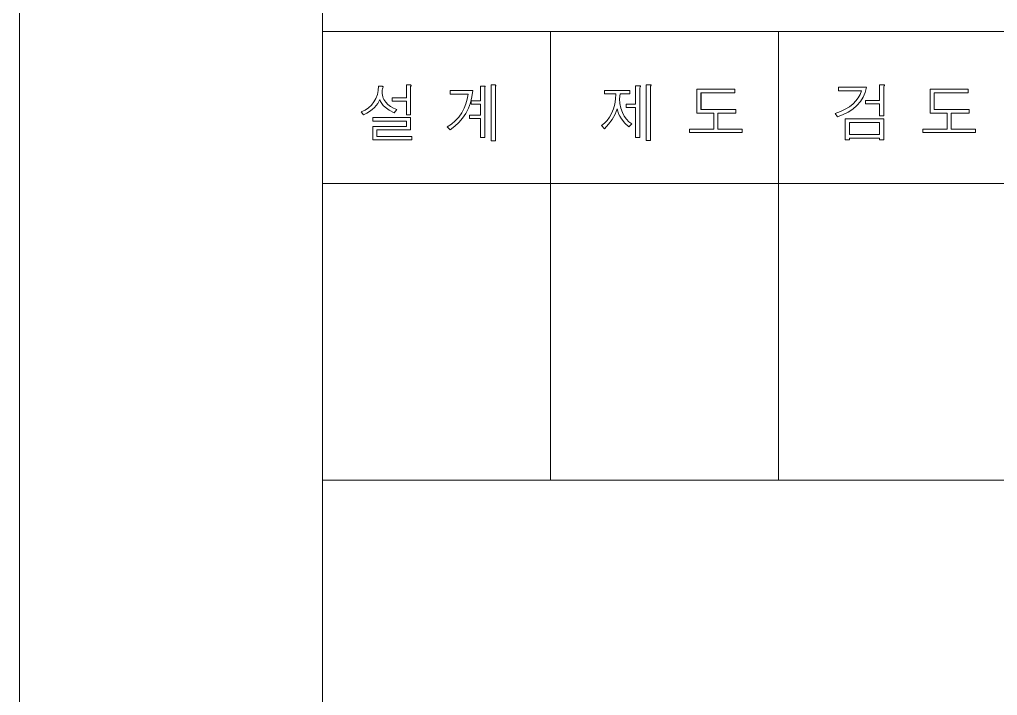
# Model space of a CAD drawing. Header units: inches. Extents: x -840 to -630, y 564 to 861.
# Drawn here: x -840.3 to -786.8, y 795.8 to 832.8 of the extents above; entities that cross this region are included whole.
import ezdxf

# ---------------------------------------------------------------- set-up
doc = ezdxf.new("R2010")
doc.units = ezdxf.units.IN
doc.header["$LTSCALE"] = 0.03937
doc.header["$MEASUREMENT"] = 0
doc.layers.add('______ 1', color=7, linetype='Continuous')

# ---------------------------------------------------------------- blocks, each defined once
blk = doc.blocks.new('BLOCK 79')
at = {"layer": '______ 1', "color": 18, "lineweight": 9}
blk.add_open_spline([(19.903, -31.621), (19.903, -31.621), (19.926, -31.624), (19.926, -31.624), (19.935, -31.624), (19.943, -31.627), (19.943, -31.627), (19.958, -31.636), (19.961, -31.639), (19.961, -31.639), (19.964, -31.651), (19.961, -31.665), (19.961, -31.665), (19.961, -31.665), (19.946, -31.709), (19.946, -31.709), (19.946, -31.709), (19.923, -31.761), (19.923, -31.761), (19.923, -31.761), (19.909, -31.831), (19.909, -31.831), (19.909, -31.831), (19.903, -31.924), (19.903, -31.924), (19.903, -31.924), (19.903, -32.015), (19.903, -32.015), (19.903, -32.015), (19.914, -32.103), (19.914, -32.103), (19.914, -32.103), (19.932, -32.187), (19.932, -32.187), (19.932, -32.187), (19.961, -32.268), (19.961, -32.268), (19.961, -32.268), (19.996, -32.344), (19.996, -32.344), (19.996, -32.344), (20.043, -32.42), (20.043, -32.42), (20.043, -32.42), (20.095, -32.493), (20.095, -32.493), (20.095, -32.493), (20.212, -32.613), (20.212, -32.613), (20.212, -32.613), (20.352, -32.72), (20.352, -32.72), (20.352, -32.72), (20.515, -32.814), (20.515, -32.814), (20.515, -32.814), (20.704, -32.892), (20.704, -32.892), (20.704, -32.892), (20.564, -33.067), (20.564, -33.067), (20.564, -33.067), (20.294, -32.922), (20.294, -32.922), (20.294, -32.922), (20.072, -32.761), (20.072, -32.761), (20.072, -32.761), (19.967, -32.662), (19.967, -32.662), (19.967, -32.662), (19.883, -32.557), (19.883, -32.557), (19.883, -32.557), (19.818, -32.45), (19.818, -32.45), (19.818, -32.45), (19.771, -32.339), (19.771, -32.339), (19.771, -32.339), (19.722, -32.452), (19.722, -32.452), (19.722, -32.452), (19.658, -32.56), (19.658, -32.56), (19.658, -32.56), (19.579, -32.668), (19.579, -32.668), (19.579, -32.668), (19.489, -32.77), (19.489, -32.77), (19.489, -32.77), (19.361, -32.89), (19.361, -32.89), (19.361, -32.89), (19.22, -32.997), (19.22, -32.997), (19.22, -32.997), (19.063, -33.097), (19.063, -33.097), (19.063, -33.097), (18.891, -33.184), (18.891, -33.184), (18.891, -33.184), (18.757, -33.021), (18.757, -33.021), (18.757, -33.021), (18.967, -32.919), (18.967, -32.919), (18.967, -32.919), (19.153, -32.794), (19.153, -32.794), (19.153, -32.794), (19.314, -32.647), (19.314, -32.647), (19.314, -32.647), (19.453, -32.476), (19.453, -32.476), (19.453, -32.476), (19.565, -32.283), (19.565, -32.283), (19.565, -32.283), (19.643, -32.076), (19.643, -32.076), (19.643, -32.076), (19.686, -31.855), (19.686, -31.855), (19.686, -31.855), (19.701, -31.621), (19.701, -31.621), (19.701, -31.621), (19.903, -31.621), (19.903, -31.621)], degree=3, knots=[0, 0, 0, 0, 1, 1, 1, 2, 2, 2, 3, 3, 3, 4, 4, 4, 5, 5, 5, 6, 6, 6, 7, 7, 7, 8, 8, 8, 9, 9, 9, 10, 10, 10, 11, 11, 11, 12, 12, 12, 13, 13, 13, 14, 14, 14, 15, 15, 15, 16, 16, 16, 17, 17, 17, 18, 18, 18, 19, 19, 19, 20, 20, 20, 21, 21, 21, 22, 22, 22, 23, 23, 23, 24, 24, 24, 25, 25, 25, 26, 26, 26, 27, 27, 27, 28, 28, 28, 29, 29, 29, 30, 30, 30, 31, 31, 31, 32, 32, 32, 33, 33, 33, 34, 34, 34, 35, 35, 35, 36, 36, 36, 37, 37, 37, 38, 38, 38, 39, 39, 39, 40, 40, 40, 41, 41, 41, 42, 42, 42, 43, 43, 43, 44, 44, 44, 44], dxfattribs=at)
blk = doc.blocks.new('BLOCK 78')
at = {"layer": '______ 1', "color": 18, "lineweight": 9}
blk.add_lwpolyline([(16.646, -103.093), (16.646, -10.437)], dxfattribs=at)
blk = doc.blocks.new('BLOCK 108')
at = {"layer": '______ 1', "color": 18, "lineweight": 9}
blk.add_lwpolyline([(41.58, -53.15), (41.58, -28.618)], dxfattribs=at)
blk = doc.blocks.new('BLOCK 107')
at = {"layer": '______ 1', "color": 18, "lineweight": 9}
blk.add_lwpolyline([(29.113, -53.15), (29.113, -28.618)], dxfattribs=at)
blk = doc.blocks.new('BLOCK 106')
at = {"layer": '______ 1', "color": 18, "lineweight": 9}
blk.add_open_spline([(21.23, -32.251), (21.23, -32.251), (21.23, -31.548), (21.23, -31.548), (21.23, -31.548), (21.416, -31.548), (21.416, -31.548), (21.416, -31.548), (21.445, -31.548), (21.445, -31.548), (21.445, -31.548), (21.465, -31.551), (21.465, -31.551), (21.477, -31.557), (21.48, -31.56), (21.48, -31.56), (21.486, -31.572), (21.486, -31.575), (21.486, -31.575), (21.486, -31.581), (21.483, -31.592), (21.483, -31.592), (21.483, -31.592), (21.474, -31.61), (21.474, -31.61), (21.474, -31.61), (21.463, -31.636), (21.463, -31.636), (21.463, -31.636), (21.457, -31.668), (21.457, -31.668), (21.457, -31.668), (21.457, -33.184), (21.457, -33.184), (21.457, -33.184), (21.23, -33.184), (21.23, -33.184), (21.23, -33.184), (21.23, -32.441), (21.23, -32.441), (21.23, -32.441), (20.456, -32.441), (20.456, -32.441), (20.456, -32.441), (20.456, -32.251), (20.456, -32.251), (20.456, -32.251), (21.23, -32.251), (21.23, -32.251)], degree=3, knots=[0, 0, 0, 0, 1, 1, 1, 2, 2, 2, 3, 3, 3, 4, 4, 4, 5, 5, 5, 6, 6, 6, 7, 7, 7, 8, 8, 8, 9, 9, 9, 10, 10, 10, 11, 11, 11, 12, 12, 12, 13, 13, 13, 14, 14, 14, 15, 15, 15, 16, 16, 16, 16], dxfattribs=at)
blk = doc.blocks.new('BLOCK 105')
at = {"layer": '______ 1', "color": 18, "lineweight": 9}
blk.add_lwpolyline([(47.333, -33.403), (47.333, -34.548), (47.102, -34.548), (47.102, -34.455), (45.458, -34.455), (45.458, -34.548), (45.227, -34.548), (45.227, -33.403), (47.333, -33.403)], dxfattribs=at)
blk = doc.blocks.new('BLOCK 104')
at = {"layer": '______ 1', "color": 18, "lineweight": 9}
blk.add_lwpolyline([(45.458, -33.595), (45.458, -34.263), (47.102, -34.263), (47.102, -33.595), (45.458, -33.595)], dxfattribs=at)
blk = doc.blocks.new('BLOCK 103')
at = {"layer": '______ 1', "color": 18, "lineweight": 9}
blk.add_lwpolyline([(51.948, -31.782), (51.948, -31.974), (50.093, -31.974), (50.093, -32.896), (51.992, -32.896), (51.992, -33.085), (51.021, -33.085), (51.021, -33.963), (52.338, -33.963), (52.338, -34.149), (49.47, -34.149), (49.47, -33.963), (50.79, -33.963), (50.79, -33.085), (49.863, -33.085), (49.863, -31.782), (51.948, -31.782)], dxfattribs=at)
blk = doc.blocks.new('BLOCK 102')
at = {"layer": '______ 1', "color": 18, "lineweight": 9}
blk.add_lwpolyline([(46.379, -31.671), (46.315, -31.951), (46.206, -32.21), (46.052, -32.452), (45.851, -32.677), (45.633, -32.866), (45.385, -33.03), (45.108, -33.17), (44.802, -33.286), (44.673, -33.099), (44.962, -32.995), (45.221, -32.875), (45.452, -32.735), (45.65, -32.58), (45.81, -32.42), (45.939, -32.248), (46.041, -32.062), (46.113, -31.863), (44.854, -31.863), (44.854, -31.671), (46.379, -31.671)], dxfattribs=at)
blk = doc.blocks.new('BLOCK 80')
at = {"layer": '______ 1', "color": 18, "lineweight": 9}
blk.add_lwpolyline([(21.457, -33.333), (21.457, -34.006), (19.614, -34.006), (19.614, -34.365), (21.527, -34.365), (21.527, -34.551), (19.398, -34.551), (19.398, -33.82), (21.241, -33.82), (21.241, -33.519), (19.398, -33.519), (19.398, -33.333), (21.457, -33.333)], dxfattribs=at)
blk = doc.blocks.new('BLOCK 2')
at = {"layer": '______ 1', "lineweight": 0}
for points in [[(19.903, -31.621), (19.926, -31.624), (19.935, -31.624), (19.943, -31.627), (19.952, -31.63), (19.955, -31.633), (19.958, -31.636), (19.961, -31.639), (19.961, -31.642), (19.964, -31.642), (19.964, -31.645), (19.964, -31.648), (19.964, -31.654), (19.961, -31.665), (19.946, -31.706), (19.923, -31.761), (19.909, -31.831), (19.903, -31.924), (19.903, -32.015), (19.914, -32.103), (19.932, -32.187), (19.961, -32.268), (19.996, -32.344), (20.043, -32.42), (20.095, -32.493), (20.212, -32.613), (20.352, -32.72), (20.515, -32.814), (20.704, -32.892), (20.564, -33.067), (20.294, -32.922), (20.072, -32.761), (19.967, -32.662), (19.883, -32.557), (19.818, -32.45), (19.771, -32.339), (19.722, -32.452), (19.658, -32.56), (19.579, -32.668), (19.489, -32.77), (19.361, -32.89), (19.22, -32.997), (19.063, -33.097), (18.891, -33.184), (18.757, -33.021), (18.967, -32.919), (19.153, -32.794), (19.314, -32.647), (19.453, -32.476), (19.565, -32.283), (19.643, -32.076), (19.686, -31.855), (19.701, -31.621), (19.903, -31.621)], [(21.23, -32.251), (21.23, -31.548), (21.416, -31.548), (21.445, -31.548), (21.465, -31.551), (21.472, -31.554), (21.474, -31.554), (21.477, -31.557), (21.48, -31.56), (21.483, -31.56), (21.483, -31.563), (21.486, -31.563), (21.486, -31.566), (21.486, -31.569), (21.486, -31.572), (21.486, -31.575), (21.486, -31.581), (21.483, -31.592), (21.474, -31.61), (21.459, -31.636), (21.457, -31.668), (21.457, -33.184), (21.23, -33.184), (21.23, -32.441), (20.456, -32.441), (20.456, -32.251), (21.23, -32.251)], [(24.853, -31.857), (24.807, -32.199), (24.728, -32.519), (24.617, -32.823), (24.474, -33.103), (24.305, -33.365), (24.104, -33.598), (23.877, -33.808), (23.62, -33.995), (23.462, -33.834), (23.693, -33.686), (23.9, -33.508), (24.087, -33.301), (24.253, -33.062), (24.381, -32.823), (24.48, -32.575), (24.553, -32.315), (24.597, -32.05), (23.62, -32.05), (23.62, -31.857), (24.853, -31.857)], [(25.288, -32.417), (25.288, -31.607), (25.466, -31.607), (25.491, -31.607), (25.512, -31.61), (25.521, -31.613), (25.53, -31.613), (25.53, -31.615), (25.533, -31.615), (25.536, -31.618), (25.536, -31.621), (25.538, -31.621), (25.538, -31.624), (25.538, -31.627), (25.536, -31.633), (25.533, -31.645), (25.526, -31.656), (25.515, -31.68), (25.512, -31.709), (25.512, -34.423), (25.288, -34.423), (25.288, -33.385), (24.682, -33.385), (24.682, -33.205), (25.288, -33.205), (25.288, -32.595), (24.763, -32.595), (24.763, -32.417), (25.288, -32.417)], [(26.052, -31.548), (26.081, -31.548), (26.104, -31.551), (26.113, -31.554), (26.119, -31.554), (26.121, -31.557), (26.124, -31.557), (26.124, -31.56), (26.127, -31.56), (26.127, -31.563), (26.127, -31.569), (26.127, -31.572), (26.124, -31.578), (26.121, -31.589), (26.113, -31.601), (26.101, -31.627), (26.096, -31.654), (26.096, -34.593), (25.868, -34.593), (25.868, -31.548), (26.052, -31.548)], [(33.446, -31.849), (33.446, -32.036), (32.909, -32.036), (32.886, -32.304), (32.9, -32.563), (32.95, -32.814), (33.037, -33.05), (33.139, -33.246), (33.259, -33.414), (33.399, -33.554), (33.557, -33.671), (33.39, -33.843), (33.177, -33.636), (32.993, -33.403), (32.9, -33.257), (32.833, -33.117), (32.787, -32.98), (32.76, -32.852), (32.65, -33.152), (32.487, -33.438), (32.288, -33.694), (32.052, -33.937), (31.894, -33.758), (32.061, -33.636), (32.207, -33.487), (32.338, -33.307), (32.451, -33.099), (32.55, -32.855), (32.621, -32.595), (32.664, -32.324), (32.679, -32.036), (32.052, -32.036), (32.052, -31.849), (33.446, -31.849)], [(33.763, -32.604), (33.763, -31.592), (33.933, -31.592), (33.994, -31.598), (34.014, -31.601), (34.02, -31.604), (34.023, -31.604), (34.026, -31.607), (34.026, -31.61), (34.028, -31.61), (34.028, -31.613), (34.028, -31.615), (34.026, -31.621), (34.023, -31.633), (34.017, -31.648), (34.003, -31.674), (34, -31.709), (34, -34.415), (33.763, -34.415), (33.763, -32.782), (33.248, -32.782), (33.248, -32.604), (33.763, -32.604)], [(39.189, -31.782), (39.189, -31.974), (37.335, -31.974), (37.335, -32.896), (39.236, -32.896), (39.236, -33.085), (38.263, -33.085), (38.263, -33.963), (39.583, -33.963), (39.583, -34.149), (36.711, -34.149), (36.711, -33.963), (38.032, -33.963), (38.032, -33.085), (37.108, -33.085), (37.108, -31.782), (39.189, -31.782)], [(46.379, -31.671), (46.315, -31.951), (46.206, -32.21), (46.052, -32.452), (45.851, -32.677), (45.633, -32.866), (45.385, -33.03), (45.108, -33.17), (44.802, -33.286), (44.671, -33.099), (44.962, -32.995), (45.221, -32.875), (45.452, -32.735), (45.65, -32.58), (45.81, -32.42), (45.939, -32.248), (46.041, -32.062), (46.113, -31.863), (44.854, -31.863), (44.854, -31.671), (46.379, -31.671)], [(51.948, -31.782), (51.948, -31.974), (50.093, -31.974), (50.093, -32.896), (51.992, -32.896), (51.992, -33.085), (51.021, -33.085), (51.021, -33.963), (52.338, -33.963), (52.338, -34.149), (49.47, -34.149), (49.47, -33.963), (50.79, -33.963), (50.79, -33.085), (49.863, -33.085), (49.863, -31.782), (51.948, -31.782)], [(21.457, -33.333), (21.457, -34.006), (19.614, -34.006), (19.614, -34.365), (21.527, -34.365), (21.527, -34.551), (19.398, -34.551), (19.398, -33.82), (21.241, -33.82), (21.241, -33.519), (19.398, -33.519), (19.398, -33.333), (21.457, -33.333)], [(47.333, -33.403), (47.333, -34.548), (47.102, -34.548), (47.102, -34.455), (45.458, -34.455), (45.458, -34.548), (45.227, -34.548), (45.227, -33.403), (47.333, -33.403)], [(45.458, -33.595), (45.458, -34.263), (47.102, -34.263), (47.102, -33.595), (45.458, -33.595)]]:
    blk.add_lwpolyline(points, dxfattribs=at)
for points, knots in [([(34.527, -31.537), (34.527, -31.537), (34.556, -31.537), (34.556, -31.537), (34.556, -31.537), (34.58, -31.54), (34.58, -31.54), (34.58, -31.54), (34.588, -31.543), (34.588, -31.543), (34.588, -31.543), (34.594, -31.545), (34.594, -31.545), (34.594, -31.545), (34.598, -31.545), (34.598, -31.545), (34.598, -31.545), (34.6, -31.548), (34.6, -31.548), (34.6, -31.548), (34.603, -31.548), (34.603, -31.548), (34.603, -31.548), (34.603, -31.551), (34.603, -31.551), (34.603, -31.551), (34.603, -31.551), (34.603, -31.551), (34.603, -31.551), (34.603, -31.551), (34.603, -31.551), (34.603, -31.551), (34.603, -31.554), (34.603, -31.554), (34.603, -31.554), (34.606, -31.554), (34.606, -31.554), (34.606, -31.554), (34.606, -31.557), (34.606, -31.557), (34.606, -31.557), (34.606, -31.563), (34.606, -31.563), (34.606, -31.563), (34.603, -31.566), (34.603, -31.566), (34.603, -31.566), (34.6, -31.581), (34.6, -31.581), (34.6, -31.581), (34.594, -31.595), (34.594, -31.595), (34.594, -31.595), (34.58, -31.615), (34.58, -31.615), (34.58, -31.615), (34.576, -31.642), (34.576, -31.642), (34.576, -31.642), (34.576, -34.584), (34.576, -34.584), (34.576, -34.584), (34.347, -34.584), (34.347, -34.584), (34.347, -34.584), (34.347, -31.537), (34.347, -31.537), (34.347, -31.537), (34.527, -31.537), (34.527, -31.537), (34.527, -31.537), (34.527, -31.537), (34.527, -31.537)], [0, 0, 0, 0, 1, 1, 1, 2, 2, 2, 3, 3, 3, 4, 4, 4, 5, 5, 5, 6, 6, 6, 7, 7, 7, 8, 8, 8, 9, 9, 9, 10, 10, 10, 11, 11, 11, 12, 12, 12, 13, 13, 13, 14, 14, 14, 15, 15, 15, 16, 16, 16, 17, 17, 17, 18, 18, 18, 19, 19, 19, 20, 20, 20, 21, 21, 21, 22, 22, 22, 23, 23, 23, 24, 24, 24, 24]), ([(47.368, -31.554), (47.368, -31.554), (47.368, -31.554), (47.368, -31.554), (47.368, -31.554), (47.368, -31.554), (47.368, -31.554), (47.368, -31.554), (47.368, -31.557), (47.368, -31.557), (47.368, -31.557), (47.368, -31.557), (47.368, -31.557), (47.368, -31.557), (47.37, -31.557), (47.37, -31.557), (47.37, -31.557), (47.37, -31.557), (47.37, -31.557), (47.37, -31.557), (47.37, -31.56), (47.37, -31.56), (47.37, -31.56), (47.37, -31.563), (47.37, -31.563), (47.37, -31.563), (47.37, -31.563), (47.37, -31.563), (47.37, -31.563), (47.37, -31.569), (47.37, -31.569), (47.37, -31.569), (47.368, -31.575), (47.368, -31.575), (47.368, -31.575), (47.365, -31.581), (47.365, -31.581), (47.365, -31.581), (47.356, -31.595), (47.356, -31.595), (47.356, -31.595), (47.338, -31.627), (47.338, -31.627), (47.338, -31.627), (47.333, -31.668), (47.333, -31.668), (47.333, -31.668), (47.333, -33.237), (47.333, -33.237), (47.333, -33.237), (47.102, -33.237), (47.102, -33.237), (47.102, -33.237), (47.102, -32.578), (47.102, -32.578), (47.102, -32.578), (46.335, -32.578), (46.335, -32.578), (46.335, -32.578), (46.335, -32.388), (46.335, -32.388), (46.335, -32.388), (47.102, -32.388), (47.102, -32.388), (47.102, -32.388), (47.102, -31.54), (47.102, -31.54), (47.102, -31.54), (47.265, -31.54), (47.265, -31.54), (47.265, -31.54), (47.336, -31.545), (47.336, -31.545), (47.336, -31.545), (47.356, -31.548), (47.356, -31.548), (47.356, -31.548), (47.361, -31.551), (47.361, -31.551), (47.361, -31.551), (47.365, -31.554), (47.365, -31.554), (47.365, -31.554), (47.368, -31.554), (47.368, -31.554), (47.368, -31.554), (47.368, -31.554), (47.368, -31.554), (47.368, -31.554), (47.368, -31.554), (47.368, -31.554)], [0, 0, 0, 0, 1, 1, 1, 2, 2, 2, 3, 3, 3, 4, 4, 4, 5, 5, 5, 6, 6, 6, 7, 7, 7, 8, 8, 8, 9, 9, 9, 10, 10, 10, 11, 11, 11, 12, 12, 12, 13, 13, 13, 14, 14, 14, 15, 15, 15, 16, 16, 16, 17, 17, 17, 18, 18, 18, 19, 19, 19, 20, 20, 20, 21, 21, 21, 22, 22, 22, 23, 23, 23, 24, 24, 24, 25, 25, 25, 26, 26, 26, 27, 27, 27, 28, 28, 28, 29, 29, 29, 30, 30, 30, 30])]:
    blk.add_open_spline(points, degree=3, knots=knots, dxfattribs=at)
blk = doc.blocks.new('BLOCK 19')
at = {"layer": '______ 1', "color": 18, "lineweight": 9}
blk.add_lwpolyline([(196.386, -28.618), (16.646, -28.618)], dxfattribs=at)
blk = doc.blocks.new('BLOCK 18')
at = {"layer": '______ 1', "color": 18, "lineweight": 9}
blk.add_lwpolyline([(196.386, -53.15), (16.646, -53.15)], dxfattribs=at)
blk = doc.blocks.new('BLOCK 17')
at = {"layer": '______ 1', "color": 18, "lineweight": 9}
blk.add_lwpolyline([(196.386, -36.931), (16.646, -36.931)], dxfattribs=at)
blk = doc.blocks.new('BLOCK 16')
at = {"layer": '______ 1', "color": 2, "lineweight": 9}
blk.add_lwpolyline([(0.077, -297.058), (210.077, -297.058), (210.077, -0.06), (0.077, -0.06), (0.077, -297.058)], dxfattribs=at)
blk = doc.blocks.new('BLOCK 101')
at = {"layer": '______ 1', "color": 18, "lineweight": 9}
blk.add_open_spline([(47.368, -31.554), (47.37, -31.569), (47.368, -31.575), (47.368, -31.575), (47.365, -31.581), (47.356, -31.595), (47.356, -31.595), (47.356, -31.595), (47.338, -31.627), (47.338, -31.627), (47.338, -31.627), (47.333, -31.668), (47.333, -31.668), (47.333, -31.668), (47.333, -33.237), (47.333, -33.237), (47.333, -33.237), (47.102, -33.237), (47.102, -33.237), (47.102, -33.237), (47.102, -32.578), (47.102, -32.578), (47.102, -32.578), (46.335, -32.578), (46.335, -32.578), (46.335, -32.578), (46.335, -32.388), (46.335, -32.388), (46.335, -32.388), (47.102, -32.388), (47.102, -32.388), (47.102, -32.388), (47.102, -31.54), (47.102, -31.54), (47.102, -31.54), (47.265, -31.54), (47.265, -31.54), (47.265, -31.54), (47.336, -31.545), (47.336, -31.545), (47.336, -31.545), (47.356, -31.548), (47.356, -31.548)], degree=3, knots=[0, 0, 0, 0, 1, 1, 1, 2, 2, 2, 3, 3, 3, 4, 4, 4, 5, 5, 5, 6, 6, 6, 7, 7, 7, 8, 8, 8, 9, 9, 9, 10, 10, 10, 11, 11, 11, 12, 12, 12, 13, 13, 13, 14, 14, 14, 14], dxfattribs=at)
blk = doc.blocks.new('BLOCK 100')
at = {"layer": '______ 1', "color": 18, "lineweight": 9}
blk.add_lwpolyline([(33.446, -31.849), (33.446, -32.036), (32.909, -32.036), (32.886, -32.304), (32.9, -32.563), (32.953, -32.814), (33.037, -33.05), (33.139, -33.246), (33.259, -33.414), (33.399, -33.554), (33.557, -33.671), (33.39, -33.843), (33.177, -33.636), (32.993, -33.403), (32.903, -33.257), (32.833, -33.117), (32.787, -32.98), (32.76, -32.852), (32.65, -33.152), (32.487, -33.438), (32.288, -33.694), (32.052, -33.937), (31.894, -33.758), (32.061, -33.636), (32.207, -33.487), (32.338, -33.307), (32.451, -33.099), (32.55, -32.855), (32.621, -32.595), (32.664, -32.324), (32.679, -32.036), (32.052, -32.036), (32.052, -31.849), (33.446, -31.849)], dxfattribs=at)
blk = doc.blocks.new('BLOCK 99')
at = {"layer": '______ 1', "color": 18, "lineweight": 9}
blk.add_open_spline([(33.763, -32.604), (33.763, -32.604), (33.763, -31.592), (33.763, -31.592), (33.763, -31.592), (33.933, -31.592), (33.933, -31.592), (33.933, -31.592), (33.994, -31.598), (33.994, -31.598), (33.994, -31.598), (34.014, -31.601), (34.014, -31.601), (34.028, -31.615), (34.026, -31.621), (34.026, -31.621), (34.023, -31.633), (34.017, -31.648), (34.017, -31.648), (34.017, -31.648), (34.003, -31.674), (34.003, -31.674), (34.003, -31.674), (34, -31.709), (34, -31.709), (34, -31.709), (34, -34.415), (34, -34.415), (34, -34.415), (33.763, -34.415), (33.763, -34.415), (33.763, -34.415), (33.763, -32.782), (33.763, -32.782), (33.763, -32.782), (33.248, -32.782), (33.248, -32.782), (33.248, -32.782), (33.248, -32.604), (33.248, -32.604), (33.248, -32.604), (33.763, -32.604), (33.763, -32.604)], degree=3, knots=[0, 0, 0, 0, 1, 1, 1, 2, 2, 2, 3, 3, 3, 4, 4, 4, 5, 5, 5, 6, 6, 6, 7, 7, 7, 8, 8, 8, 9, 9, 9, 10, 10, 10, 11, 11, 11, 12, 12, 12, 13, 13, 13, 14, 14, 14, 14], dxfattribs=at)
blk = doc.blocks.new('BLOCK 98')
at = {"layer": '______ 1', "color": 18, "lineweight": 9}
blk.add_open_spline([(34.527, -31.537), (34.527, -31.537), (34.556, -31.537), (34.556, -31.537), (34.556, -31.537), (34.58, -31.54), (34.58, -31.54), (34.588, -31.543), (34.594, -31.545), (34.594, -31.545), (34.606, -31.557), (34.606, -31.563), (34.606, -31.563), (34.603, -31.566), (34.6, -31.581), (34.6, -31.581), (34.6, -31.581), (34.594, -31.595), (34.594, -31.595), (34.594, -31.595), (34.58, -31.615), (34.58, -31.615), (34.58, -31.615), (34.576, -31.642), (34.576, -31.642), (34.576, -31.642), (34.576, -34.584), (34.576, -34.584), (34.576, -34.584), (34.347, -34.584), (34.347, -34.584), (34.347, -34.584), (34.347, -31.537), (34.347, -31.537), (34.347, -31.537), (34.527, -31.537), (34.527, -31.537)], degree=3, knots=[0, 0, 0, 0, 1, 1, 1, 2, 2, 2, 3, 3, 3, 4, 4, 4, 5, 5, 5, 6, 6, 6, 7, 7, 7, 8, 8, 8, 9, 9, 9, 10, 10, 10, 11, 11, 11, 12, 12, 12, 12], dxfattribs=at)
blk = doc.blocks.new('BLOCK 97')
at = {"layer": '______ 1', "color": 18, "lineweight": 9}
blk.add_lwpolyline([(39.189, -31.782), (39.189, -31.974), (37.338, -31.974), (37.338, -32.896), (39.236, -32.896), (39.236, -33.085), (38.263, -33.085), (38.263, -33.963), (39.583, -33.963), (39.583, -34.149), (36.711, -34.149), (36.711, -33.963), (38.032, -33.963), (38.032, -33.085), (37.108, -33.085), (37.108, -31.782), (39.189, -31.782)], dxfattribs=at)
blk = doc.blocks.new('BLOCK 96')
at = {"layer": '______ 1', "color": 18, "lineweight": 9}
blk.add_lwpolyline([(24.853, -31.857), (24.807, -32.199), (24.728, -32.519), (24.617, -32.823), (24.477, -33.103), (24.305, -33.365), (24.104, -33.598), (23.877, -33.808), (23.62, -33.995), (23.462, -33.834), (23.693, -33.686), (23.9, -33.508), (24.087, -33.301), (24.253, -33.062), (24.381, -32.823), (24.48, -32.575), (24.553, -32.315), (24.597, -32.05), (23.62, -32.05), (23.62, -31.857), (24.853, -31.857)], dxfattribs=at)
blk = doc.blocks.new('BLOCK 95')
at = {"layer": '______ 1', "color": 18, "lineweight": 9}
blk.add_open_spline([(25.288, -32.417), (25.288, -32.417), (25.288, -31.607), (25.288, -31.607), (25.288, -31.607), (25.466, -31.607), (25.466, -31.607), (25.466, -31.607), (25.491, -31.607), (25.491, -31.607), (25.491, -31.607), (25.512, -31.61), (25.512, -31.61), (25.526, -31.613), (25.53, -31.615), (25.53, -31.615), (25.538, -31.627), (25.538, -31.633), (25.538, -31.633), (25.533, -31.645), (25.526, -31.656), (25.526, -31.656), (25.526, -31.656), (25.515, -31.68), (25.515, -31.68), (25.515, -31.68), (25.512, -31.709), (25.512, -31.709), (25.512, -31.709), (25.512, -34.423), (25.512, -34.423), (25.512, -34.423), (25.288, -34.423), (25.288, -34.423), (25.288, -34.423), (25.288, -33.385), (25.288, -33.385), (25.288, -33.385), (24.682, -33.385), (24.682, -33.385), (24.682, -33.385), (24.682, -33.205), (24.682, -33.205), (24.682, -33.205), (25.288, -33.205), (25.288, -33.205), (25.288, -33.205), (25.288, -32.595), (25.288, -32.595), (25.288, -32.595), (24.763, -32.595), (24.763, -32.595), (24.763, -32.595), (24.763, -32.417), (24.763, -32.417), (24.763, -32.417), (25.288, -32.417), (25.288, -32.417)], degree=3, knots=[0, 0, 0, 0, 1, 1, 1, 2, 2, 2, 3, 3, 3, 4, 4, 4, 5, 5, 5, 6, 6, 6, 7, 7, 7, 8, 8, 8, 9, 9, 9, 10, 10, 10, 11, 11, 11, 12, 12, 12, 13, 13, 13, 14, 14, 14, 15, 15, 15, 16, 16, 16, 17, 17, 17, 18, 18, 18, 19, 19, 19, 19], dxfattribs=at)
blk = doc.blocks.new('BLOCK 94')
at = {"layer": '______ 1', "color": 18, "lineweight": 9}
blk.add_open_spline([(26.052, -31.548), (26.052, -31.548), (26.081, -31.548), (26.081, -31.548), (26.081, -31.548), (26.104, -31.551), (26.104, -31.551), (26.113, -31.554), (26.119, -31.554), (26.119, -31.554), (26.127, -31.569), (26.127, -31.572), (26.127, -31.572), (26.124, -31.578), (26.121, -31.589), (26.121, -31.589), (26.113, -31.601), (26.101, -31.627), (26.101, -31.627), (26.101, -31.627), (26.096, -31.654), (26.096, -31.654), (26.096, -31.654), (26.096, -34.593), (26.096, -34.593), (26.096, -34.593), (25.868, -34.593), (25.868, -34.593), (25.868, -34.593), (25.868, -31.548), (25.868, -31.548), (25.868, -31.548), (26.052, -31.548), (26.052, -31.548)], degree=3, knots=[0, 0, 0, 0, 1, 1, 1, 2, 2, 2, 3, 3, 3, 4, 4, 4, 5, 5, 5, 6, 6, 6, 7, 7, 7, 8, 8, 8, 9, 9, 9, 10, 10, 10, 11, 11, 11, 11], dxfattribs=at)

msp = doc.modelspace()

# ---------------------------------------------------------------- block references
at = {"layer": '______ 1'}
for name in ['BLOCK 16', 'BLOCK 78', 'BLOCK 2', 'BLOCK 19', 'BLOCK 107', 'BLOCK 108', 'BLOCK 79', 'BLOCK 106', 'BLOCK 96', 'BLOCK 95', 'BLOCK 94', 'BLOCK 100', 'BLOCK 99', 'BLOCK 98', 'BLOCK 97', 'BLOCK 102', 'BLOCK 101', 'BLOCK 103', 'BLOCK 80', 'BLOCK 105', 'BLOCK 104', 'BLOCK 17', 'BLOCK 18']:
    msp.add_blockref(name, (-840.3856, 860.76034), dxfattribs=at)

doc.saveas('drawing.dxf')
